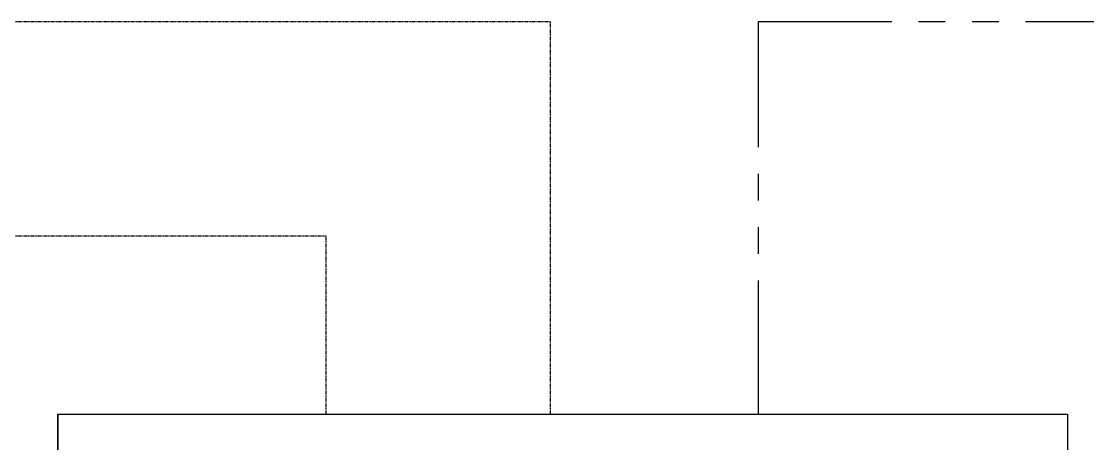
# Model space of a CAD drawing. Header units: millimetres. Extents: x 10903 to 284569, y 2319 to 62017.
# Drawn here: x 71236 to 76306, y 35169 to 37176 of the extents above; entities that cross this region are included whole.
import ezdxf

# ---------------------------------------------------------------- set-up
doc = ezdxf.new("R2010")
doc.units = ezdxf.units.MM
doc.linetypes.add('PHANTOM', pattern=[63.5, 31.75, -6.35, 6.35, -6.35, 6.35, -6.35])
doc.layers.add('pipe', color=3, linetype='Continuous')
doc.layers.add('RO', color=4, linetype='Continuous')

msp = doc.modelspace()

# ---------------------------------------------------------------- linework, layer by layer
for p, q in [((71409.7, 35308.6), (71409.7, 25708.6)), ((71409.7, 35308.6), (76209.7, 35308.6)), ((71409.7, 31108.6), (71409.7, 35308.6)), ((76209.7, 35308.6), (76209.7, 25708.6))]:
    msp.add_line(p, q)
at = {"layer": 'pipe', "color": 1, "linetype": 'PHANTOM', "ltscale": 20}
for p, q in [((74740.5, 37176.2), (80910, 37176.2)), ((74740.5, 35308.6), (74740.5, 37176.2))]:
    msp.add_line(p, q, dxfattribs=at)
at = {"layer": 'RO', "linetype": 'PHANTOM', "ltscale": 0.5}
for p, q in [((61851.3, 37176.2), (73752.3, 37176.2)), ((73752.3, 35308.6), (73752.3, 37176.2)), ((61851.3, 36157.2), (72685.9, 36157.2)), ((72685.9, 35308.6), (72685.9, 36157.2))]:
    msp.add_line(p, q, dxfattribs=at)

doc.saveas('drawing.dxf')
